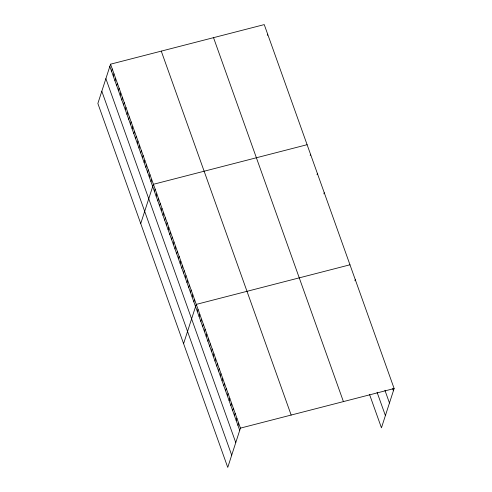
<?xml version="1.0" encoding="UTF-8"?>
<svg xmlns="http://www.w3.org/2000/svg" width="492" height="492" viewBox="0 0 492 492"><rect width="100%" height="100%" fill="white"/><g stroke="black" fill="none" stroke-linecap="round" stroke-linejoin="round"><path stroke-width="0.74" d="M110.552 64.188L97.865 103.468L227.753 467.4L240.44 428.12L110.552 64.188L264.247 24.6L394.135 388.532L381.448 427.812L369.584 394.578M111.543 71.235L112.268 68.997M113.258 76.039L113.984 73.8M114.974 80.848L115.694 78.603M116.684 85.651L117.41 83.406M118.4 90.454L119.125 88.209M120.116 95.257L120.841 93.013M121.831 100.06L122.551 97.816M123.541 104.864L124.267 102.619M125.257 109.667L125.983 107.428M126.973 114.47L127.699 112.231M128.689 119.279L129.414 117.035M130.405 124.082L131.124 121.838M132.114 128.886L132.84 126.641M133.83 133.689L134.556 131.444M135.546 138.492L136.272 136.247M137.262 143.295L137.988 141.05M138.978 148.098L139.697 145.86M140.687 152.901L141.413 150.663M142.403 157.711L143.129 155.466M144.119 162.514L144.845 160.269M145.835 167.317L146.555 165.072M147.545 172.12L148.27 169.875M149.26 176.923L149.986 174.678M150.976 181.726L151.702 179.482M140.73 223.565L153.418 184.291L307.106 144.697M154.408 191.333L155.128 189.094M156.118 196.136L156.843 193.897M157.834 200.945L158.559 198.7M159.549 205.748L160.275 203.503M161.265 210.551L161.991 208.307M162.981 215.355L163.701 213.11M164.691 220.158L165.417 217.913M166.407 224.961L167.132 222.722M168.123 229.764L168.848 227.525M169.838 234.567L170.558 232.329M171.548 239.376L172.274 237.132M173.264 244.18L173.99 241.935M174.98 248.983L175.706 246.738M176.696 253.786L177.421 251.541M178.412 258.589L179.131 256.344M180.121 263.392L180.847 261.147M181.837 268.195L182.563 265.957M183.553 272.998L184.279 270.76M185.269 277.808L185.994 275.563M186.978 282.611L187.704 280.366M267.31 35.332L267.673 34.206M188.694 287.414L189.42 285.169M190.41 292.217L191.136 289.972M192.126 297.02L192.852 294.776M193.842 301.824L194.561 299.579M183.59 343.662L196.277 304.388L349.972 264.794M197.323 311.577L198.042 309.333M199.088 316.528L199.813 314.283M200.853 321.479L201.579 319.234M202.618 326.424L203.344 324.185M204.389 331.374L205.109 329.136M206.154 336.325L206.88 334.08M207.919 341.276L208.645 339.031M209.684 346.227L210.41 343.982M211.455 351.171L212.175 348.933M213.22 356.122L213.946 353.883M214.986 361.073L215.711 358.828M216.751 366.023L217.476 363.779M218.516 370.974L219.241 368.729M220.287 375.919L221.006 373.68M222.052 380.869L222.778 378.625M223.817 385.82L224.543 383.576M225.582 390.771L226.308 388.526M227.353 395.722L228.073 393.477M229.118 400.666L229.844 398.428M310.175 155.429L310.538 154.304M230.883 405.617L231.609 403.372M232.648 410.568L233.374 408.323M234.42 415.519L235.139 413.274M236.185 420.469L236.91 418.225M317.032 174.642L317.395 173.522M237.95 425.414L238.675 423.175M323.89 193.86L324.253 192.735M354.91 280.766L355.273 279.64M240.44 428.12L394.135 388.532M392.653 388.655L393.409 390.777M384.922 390.267L389.461 402.997M377.069 392.253L385.396 415.586M213.528 37.663L343.416 401.595M161.271 51.125L291.159 415.057M109.827 66.432L239.715 430.365M105.878 78.652L235.766 442.585M101.813 91.248L231.701 455.18"/></g></svg>
